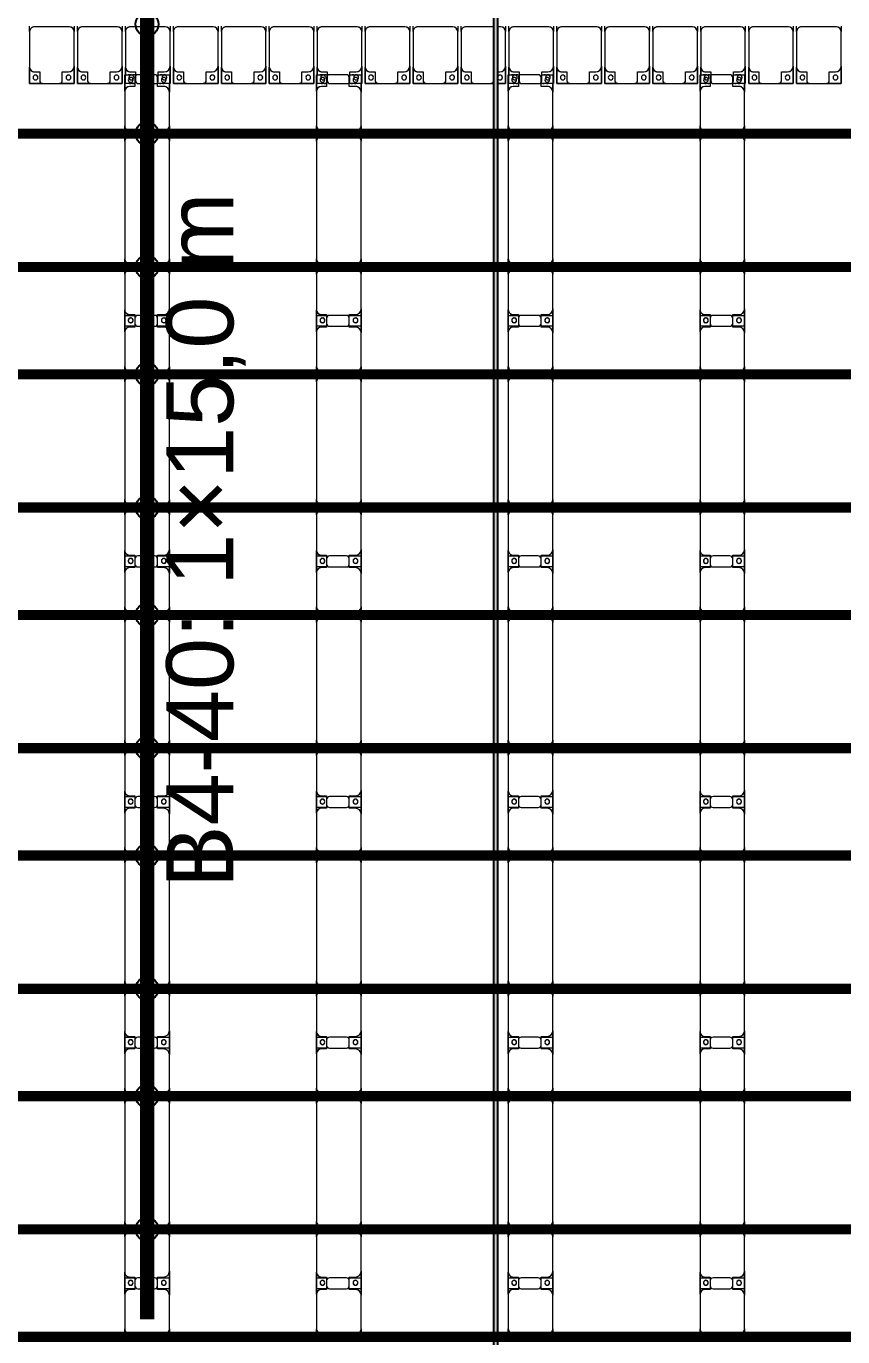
# Model space of a CAD drawing. Header units: millimetres. Extents: x -291190 to 146725, y 19759 to 185158.
# Drawn here: x -72440 to -63923, y 143520 to 157191 of the extents above; entities that cross this region are included whole.
import ezdxf

# ---------------------------------------------------------------- set-up
doc = ezdxf.new("R2010")
doc.units = ezdxf.units.MM
doc.layers.add('A-GENM', color=13, linetype='Continuous', lineweight=9)
doc.layers.add('S-BEAM', color=12, linetype='Continuous', lineweight=9)
doc.layers.add('GC-GHI CHU', color=2, linetype='Continuous')
doc.layers.add('GC-HOP 40x60 GIA CUONG', color=1, linetype='Continuous')
doc.styles.add('GC_VN', font='arial.ttf')

# ---------------------------------------------------------------- blocks, each defined once
blk = doc.blocks.new('Dải phao đi lại kèm đỡ invester - DẢI PHAO ĐI LẠI-60252-KHUNG KẾT CẤU BÈ PIN 4')
at = {"layer": 'A-GENM', "color": 7}
for p, q in [((128758, 1312), (128912, 1312)), ((128758, 1130), (128758, 1312)), ((128758, 1312), (128758, 1130)), ((128912, 1312), (128758, 1312)), ((128882, 1282), (128882, 1190)), ((129088, 1312), (128912, 1312)), ((129088, 1312), (129223, 1312)), ((129223, 1312), (129088, 1312)), ((129118, 1190), (129118, 1282)), ((129223, 1312), (129223, 1140)), ((129223, 1140), (129223, 1312)), ((129258, 1312), (129412, 1312)), ((129258, 1130), (129258, 1312)), ((129258, 1312), (129258, 1130)), ((129412, 1312), (129258, 1312)), ((129382, 1282), (129382, 1190)), ((129588, 1312), (129412, 1312)), ((129588, 1312), (129723, 1312)), ((129723, 1312), (129588, 1312)), ((129618, 1190), (129618, 1282)), ((129723, 1312), (129723, 1140)), ((129723, 1140), (129723, 1312)), ((129758, 1312), (129888, 1312)), ((129758, 1130), (129758, 1312)), ((129758, 1312), (129758, 1130)), ((129832, 1312), (129819, 1312)), ((129869, 1312), (129855, 1312)), ((129882, 1282), (129882, 1190)), ((130088, 1312), (129912, 1312)), ((130118, 1190), (130118, 1282)), ((130125, 1312), (130223, 1312)), ((130149, 1312), (130134, 1312)), ((130180, 1312), (130168, 1312)), ((130223, 1312), (130223, 1140)), ((130258, 1312), (130412, 1312)), ((130258, 1130), (130258, 1312)), ((130258, 1312), (130258, 1130)), ((130412, 1312), (130258, 1312)), ((130382, 1282), (130382, 1190)), ((130588, 1312), (130412, 1312)), ((130588, 1312), (130723, 1312)), ((130723, 1312), (130588, 1312)), ((130618, 1190), (130618, 1282)), ((130723, 1312), (130723, 1140)), ((130723, 1140), (130723, 1312)), ((130758, 1312), (130912, 1312)), ((130758, 1130), (130758, 1312)), ((130758, 1312), (130758, 1130)), ((130912, 1312), (130758, 1312)), ((130882, 1282), (130882, 1190)), ((131088, 1312), (130912, 1312)), ((131088, 1312), (131223, 1312)), ((131223, 1312), (131088, 1312)), ((131118, 1190), (131118, 1282)), ((131223, 1312), (131223, 1140)), ((131223, 1140), (131223, 1312)), ((131258, 1312), (131412, 1312)), ((131258, 1130), (131258, 1312)), ((131258, 1312), (131258, 1130)), ((131412, 1312), (131258, 1312)), ((131382, 1282), (131382, 1190)), ((131588, 1312), (131412, 1312)), ((131588, 1312), (131723, 1312)), ((131723, 1312), (131588, 1312)), ((131618, 1190), (131618, 1282)), ((131723, 1312), (131723, 1140)), ((131723, 1140), (131723, 1312)), ((131758, 1312), (131888, 1312)), ((131758, 1130), (131758, 1312)), ((131758, 1312), (131758, 1130)), ((131832, 1312), (131819, 1312)), ((131869, 1312), (131855, 1312)), ((131882, 1282), (131882, 1190)), ((132088, 1312), (131912, 1312)), ((132118, 1190), (132118, 1282)), ((132125, 1312), (132223, 1312)), ((132149, 1312), (132134, 1312)), ((132180, 1312), (132168, 1312)), ((132223, 1312), (132223, 1140)), ((132258, 1312), (132341, 1312)), ((132258, 1130), (132258, 1312)), ((132258, 1312), (132258, 1130)), ((132341, 1312), (132258, 1312)), ((132381, 1312), (132412, 1312)), ((132412, 1312), (132381, 1312)), ((132382, 1282), (132382, 1190)), ((132588, 1312), (132412, 1312)), ((132588, 1312), (132723, 1312)), ((132723, 1312), (132588, 1312)), ((132618, 1190), (132618, 1282)), ((132723, 1312), (132723, 1140)), ((132723, 1140), (132723, 1312)), ((132758, 1312), (132912, 1312)), ((132758, 1130), (132758, 1312)), ((132758, 1312), (132758, 1130)), ((132912, 1312), (132758, 1312)), ((132882, 1282), (132882, 1190)), ((133088, 1312), (132912, 1312)), ((133088, 1312), (133223, 1312)), ((133223, 1312), (133088, 1312)), ((133118, 1190), (133118, 1282)), ((133223, 1312), (133223, 1140)), ((133223, 1140), (133223, 1312)), ((133258, 1312), (133412, 1312)), ((133258, 1130), (133258, 1312)), ((133258, 1312), (133258, 1130)), ((133412, 1312), (133258, 1312)), ((133382, 1282), (133382, 1190)), ((133588, 1312), (133412, 1312)), ((133588, 1312), (133723, 1312)), ((133723, 1312), (133588, 1312)), ((133618, 1190), (133618, 1282)), ((133723, 1312), (133723, 1140)), ((133723, 1140), (133723, 1312)), ((133758, 1312), (133888, 1312)), ((133758, 1130), (133758, 1312)), ((133758, 1312), (133758, 1130)), ((133832, 1312), (133819, 1312)), ((133869, 1312), (133855, 1312)), ((133882, 1282), (133882, 1190)), ((134088, 1312), (133912, 1312)), ((134118, 1190), (134118, 1282)), ((134125, 1312), (134223, 1312)), ((134149, 1312), (134134, 1312)), ((134180, 1312), (134168, 1312)), ((134223, 1312), (134223, 1140)), ((134258, 1312), (134412, 1312)), ((134258, 1130), (134258, 1312)), ((134258, 1312), (134258, 1130)), ((134412, 1312), (134258, 1312)), ((134382, 1282), (134382, 1190)), ((134588, 1312), (134412, 1312)), ((134588, 1312), (134723, 1312)), ((134723, 1312), (134588, 1312)), ((134618, 1190), (134618, 1282)), ((134723, 1312), (134723, 1140)), ((134723, 1140), (134723, 1312)), ((134758, 1312), (134912, 1312)), ((134758, 1130), (134758, 1312)), ((134758, 1312), (134758, 1130)), ((134912, 1312), (134758, 1312)), ((134882, 1282), (134882, 1190)), ((135088, 1312), (134912, 1312)), ((135088, 1312), (135223, 1312)), ((135223, 1312), (135088, 1312)), ((135118, 1190), (135118, 1282)), ((135223, 1312), (135223, 1140)), ((135223, 1140), (135223, 1312)), ((135258, 1312), (135412, 1312)), ((135258, 1130), (135258, 1312)), ((135258, 1312), (135258, 1130)), ((135412, 1312), (135258, 1312)), ((135382, 1282), (135382, 1190)), ((135588, 1312), (135412, 1312)), ((135588, 1312), (135723, 1312)), ((135723, 1312), (135588, 1312)), ((135618, 1190), (135618, 1282)), ((135723, 1312), (135723, 1140)), ((135723, 1140), (135723, 1312)), ((135758, 1312), (135888, 1312)), ((135758, 1130), (135758, 1312)), ((135758, 1312), (135758, 1130)), ((135832, 1312), (135819, 1312)), ((135869, 1312), (135855, 1312)), ((135882, 1282), (135882, 1190)), ((136088, 1312), (135912, 1312)), ((136118, 1190), (136118, 1282)), ((136125, 1312), (136223, 1312)), ((136149, 1312), (136134, 1312)), ((136180, 1312), (136168, 1312)), ((136223, 1312), (136223, 1140)), ((136258, 1312), (136412, 1312)), ((136258, 1130), (136258, 1312)), ((136258, 1312), (136258, 1130)), ((136412, 1312), (136258, 1312)), ((136382, 1282), (136382, 1190)), ((136588, 1312), (136412, 1312)), ((136588, 1312), (136723, 1312)), ((136723, 1312), (136588, 1312)), ((136618, 1190), (136618, 1282)), ((136723, 1312), (136723, 1140)), ((136723, 1140), (136723, 1312)), ((136758, 1312), (136912, 1312)), ((136758, 1130), (136758, 1312)), ((136758, 1312), (136758, 1130)), ((136912, 1312), (136758, 1312)), ((136882, 1282), (136882, 1190)), ((137088, 1312), (136912, 1312)), ((137088, 1312), (137223, 1312)), ((137223, 1312), (137088, 1312)), ((137118, 1190), (137118, 1282)), ((137223, 1312), (137223, 1140)), ((137223, 1140), (137223, 1312)), ((128758, 1130), (128758, 770)), ((128882, 1190), (128818, 1190)), ((129173, 1190), (129118, 1190)), ((129223, 770), (129223, 1140)), ((129258, 1130), (129258, 770)), ((129382, 1190), (129318, 1190)), ((129673, 1190), (129618, 1190)), ((129723, 770), (129723, 1140)), ((129758, 1130), (129758, 770)), ((129882, 1190), (129818, 1190)), ((130173, 1190), (130118, 1190)), ((130223, 1140), (130223, 1220)), ((130223, 770), (130223, 1140)), ((130258, 1130), (130258, 770)), ((130382, 1190), (130318, 1190)), ((130673, 1190), (130618, 1190)), ((130723, 770), (130723, 1140)), ((130758, 1130), (130758, 770)), ((130882, 1190), (130818, 1190)), ((131173, 1190), (131118, 1190)), ((131223, 770), (131223, 1140)), ((131258, 1130), (131258, 770)), ((131382, 1190), (131318, 1190)), ((131673, 1190), (131618, 1190)), ((131723, 770), (131723, 1140)), ((131758, 1130), (131758, 770)), ((131882, 1190), (131818, 1190)), ((132173, 1190), (132118, 1190)), ((132223, 1140), (132223, 1220)), ((132223, 770), (132223, 1140)), ((132258, 1130), (132258, 770)), ((132341, 1190), (132318, 1190)), ((132673, 1190), (132618, 1190)), ((132723, 770), (132723, 1140)), ((132758, 1130), (132758, 770)), ((132882, 1190), (132818, 1190)), ((133173, 1190), (133118, 1190)), ((133223, 770), (133223, 1140)), ((133258, 1130), (133258, 770)), ((133382, 1190), (133318, 1190)), ((133673, 1190), (133618, 1190)), ((133723, 770), (133723, 1140)), ((133758, 1130), (133758, 770)), ((133882, 1190), (133818, 1190)), ((134173, 1190), (134118, 1190)), ((134223, 1140), (134223, 1220)), ((134223, 770), (134223, 1140)), ((134258, 1130), (134258, 770)), ((134382, 1190), (134318, 1190)), ((134673, 1190), (134618, 1190)), ((134723, 770), (134723, 1140)), ((134758, 1130), (134758, 770)), ((134882, 1190), (134818, 1190)), ((135173, 1190), (135118, 1190)), ((135223, 770), (135223, 1140)), ((135258, 1130), (135258, 770)), ((135382, 1190), (135318, 1190)), ((135673, 1190), (135618, 1190)), ((135723, 770), (135723, 1140)), ((135758, 1130), (135758, 770)), ((135882, 1190), (135818, 1190)), ((136173, 1190), (136118, 1190)), ((136223, 1140), (136223, 1220)), ((136223, 770), (136223, 1140)), ((136258, 1130), (136258, 770)), ((136382, 1190), (136318, 1190)), ((136673, 1190), (136618, 1190)), ((136723, 770), (136723, 1140)), ((136758, 1130), (136758, 770)), ((136882, 1190), (136818, 1190)), ((137173, 1190), (137118, 1190)), ((137223, 770), (137223, 1140)), ((128758, 713), (128758, 770)), ((128758, 713), (128758, 770)), ((128808, 720), (129173, 720)), ((129223, 770), (129223, 713)), ((129223, 770), (129223, 713)), ((129258, 713), (129258, 770)), ((129258, 713), (129258, 770)), ((129308, 720), (129673, 720)), ((129723, 770), (129723, 713)), ((129723, 770), (129723, 713)), ((129758, 713), (129758, 770)), ((129758, 713), (129758, 770)), ((129808, 720), (130173, 720)), ((130223, 770), (130223, 713)), ((130223, 770), (130223, 713)), ((130258, 713), (130258, 770)), ((130258, 713), (130258, 770)), ((130308, 720), (130673, 720)), ((130723, 770), (130723, 713)), ((130723, 770), (130723, 713)), ((130758, 713), (130758, 770)), ((130758, 713), (130758, 770)), ((130808, 720), (131173, 720)), ((131223, 770), (131223, 713)), ((131223, 770), (131223, 713)), ((131258, 713), (131258, 770)), ((131258, 713), (131258, 770)), ((131308, 720), (131673, 720)), ((131723, 770), (131723, 713)), ((131723, 770), (131723, 713)), ((131758, 713), (131758, 770)), ((131758, 713), (131758, 770)), ((131808, 720), (132173, 720)), ((132223, 770), (132223, 713)), ((132223, 770), (132223, 713)), ((132258, 713), (132258, 770)), ((132258, 713), (132258, 770)), ((132308, 720), (132341, 720)), ((132381, 720), (132673, 720)), ((132723, 770), (132723, 713)), ((132723, 770), (132723, 713)), ((132758, 713), (132758, 770)), ((132758, 713), (132758, 770)), ((132808, 720), (133173, 720)), ((133223, 770), (133223, 713)), ((133223, 770), (133223, 713)), ((133258, 713), (133258, 770)), ((133258, 713), (133258, 770)), ((133308, 720), (133673, 720)), ((133723, 770), (133723, 713)), ((133723, 770), (133723, 713)), ((133758, 713), (133758, 770)), ((133758, 713), (133758, 770)), ((133808, 720), (134173, 720)), ((134223, 770), (134223, 713)), ((134223, 770), (134223, 713)), ((134258, 713), (134258, 770)), ((134258, 713), (134258, 770)), ((134308, 720), (134673, 720)), ((134723, 770), (134723, 713)), ((134723, 770), (134723, 713)), ((134758, 713), (134758, 770)), ((134758, 713), (134758, 770)), ((134808, 720), (135173, 720)), ((135223, 770), (135223, 713)), ((135223, 770), (135223, 713)), ((135258, 713), (135258, 770)), ((135258, 713), (135258, 770)), ((135308, 720), (135673, 720)), ((135723, 770), (135723, 713)), ((135723, 770), (135723, 713)), ((135758, 713), (135758, 770)), ((135758, 713), (135758, 770)), ((135808, 720), (136173, 720)), ((136223, 770), (136223, 713)), ((136223, 770), (136223, 713)), ((136258, 713), (136258, 770)), ((136258, 713), (136258, 770)), ((136308, 720), (136673, 720)), ((136723, 770), (136723, 713)), ((136723, 770), (136723, 713)), ((136758, 713), (136758, 770)), ((136758, 713), (136758, 770)), ((136808, 720), (137173, 720)), ((137223, 770), (137223, 713)), ((137223, 770), (137223, 713))]:
    blk.add_line(p, q, dxfattribs=at)
for centre, radius, start, end in [((128817, 1249), 25, 90, 270), ((128817, 1249), 25, 90, 255), ((128817, 1249), 25, 270, 90), ((128817, 1249), 25, 0, 90), ((128817, 1249), 25, 300, 345), ((128912, 1282), 30, 90, 180), ((128912, 1282), 30, 105, 165), ((128912, 1282), 30, 135, 165), ((128912, 1282), 30, 135, 165), ((128912, 1282), 30, 105, 120), ((128912, 1282), 30, 105, 120), ((129088, 1282), 30, 360, 90), ((129088, 1282), 30, 60, 75), ((129088, 1282), 30, 15, 75), ((129088, 1282), 30, 60, 75), ((129088, 1282), 30, 15, 30), ((129088, 1282), 30, 15, 30), ((129162, 1249), 25, 90, 270), ((129162, 1249), 25, 90, 180), ((129162, 1249), 25, 195, 255), ((129162, 1249), 25, 270, 90), ((129162, 1249), 25, 270, 90), ((129317, 1249), 25, 90, 270), ((129317, 1249), 25, 90, 255), ((129317, 1249), 25, 270, 90), ((129317, 1249), 25, 0, 90), ((129317, 1249), 25, 300, 345), ((129412, 1282), 30, 90, 180), ((129412, 1282), 30, 105, 165), ((129412, 1282), 30, 135, 165), ((129412, 1282), 30, 135, 165), ((129412, 1282), 30, 105, 120), ((129412, 1282), 30, 105, 120), ((129588, 1282), 30, 360, 90), ((129588, 1282), 30, 60, 75), ((129588, 1282), 30, 15, 75), ((129588, 1282), 30, 60, 75), ((129588, 1282), 30, 15, 30), ((129588, 1282), 30, 15, 30), ((129662, 1249), 25, 90, 270), ((129662, 1249), 25, 90, 180), ((129662, 1249), 25, 195, 255), ((129662, 1249), 25, 270, 90), ((129662, 1249), 25, 270, 90), ((129817, 1249), 25, 90, 270), ((129817, 1249), 25, 90, 210), ((129817, 1249), 25, 270, 90), ((129817, 1249), 25, 0, 90), ((129912, 1282), 30, 90, 180), ((129912, 1282), 30, 150, 165), ((130088, 1282), 30, 360, 90), ((130162, 1249), 25, 90, 270), ((130162, 1249), 25, 90, 180), ((130162, 1249), 25, 270, 90), ((130162, 1249), 25, 345, 90), ((130317, 1249), 25, 90, 270), ((130317, 1249), 25, 90, 255), ((130317, 1249), 25, 270, 90), ((130317, 1249), 25, 0, 90), ((130317, 1249), 25, 300, 345), ((130412, 1282), 30, 90, 180), ((130412, 1282), 30, 105, 165), ((130412, 1282), 30, 135, 165), ((130412, 1282), 30, 135, 165), ((130412, 1282), 30, 105, 120), ((130412, 1282), 30, 105, 120), ((130588, 1282), 30, 360, 90), ((130588, 1282), 30, 60, 75), ((130588, 1282), 30, 15, 75), ((130588, 1282), 30, 60, 75), ((130588, 1282), 30, 15, 30), ((130588, 1282), 30, 15, 30), ((130662, 1249), 25, 90, 270), ((130662, 1249), 25, 90, 180), ((130662, 1249), 25, 195, 255), ((130662, 1249), 25, 270, 90), ((130662, 1249), 25, 270, 90), ((130817, 1249), 25, 90, 270), ((130817, 1249), 25, 90, 255), ((130817, 1249), 25, 270, 90), ((130817, 1249), 25, 0, 90), ((130817, 1249), 25, 300, 345), ((130912, 1282), 30, 90, 180), ((130912, 1282), 30, 105, 165), ((130912, 1282), 30, 135, 165), ((130912, 1282), 30, 135, 165), ((130912, 1282), 30, 105, 120), ((130912, 1282), 30, 105, 120), ((131088, 1282), 30, 360, 90), ((131088, 1282), 30, 60, 75), ((131088, 1282), 30, 15, 75), ((131088, 1282), 30, 60, 75), ((131088, 1282), 30, 15, 30), ((131088, 1282), 30, 15, 30), ((131162, 1249), 25, 90, 270), ((131162, 1249), 25, 90, 180), ((131162, 1249), 25, 195, 255), ((131162, 1249), 25, 270, 90), ((131162, 1249), 25, 270, 90), ((131317, 1249), 25, 90, 270), ((131317, 1249), 25, 90, 255), ((131317, 1249), 25, 270, 90), ((131317, 1249), 25, 0, 90), ((131317, 1249), 25, 300, 345), ((131412, 1282), 30, 90, 180), ((131412, 1282), 30, 105, 165), ((131412, 1282), 30, 135, 165), ((131412, 1282), 30, 135, 165), ((131412, 1282), 30, 105, 120), ((131412, 1282), 30, 105, 120), ((131588, 1282), 30, 360, 90), ((131588, 1282), 30, 60, 75), ((131588, 1282), 30, 15, 75), ((131588, 1282), 30, 60, 75), ((131588, 1282), 30, 15, 30), ((131588, 1282), 30, 15, 30), ((131662, 1249), 25, 90, 270), ((131662, 1249), 25, 90, 180), ((131662, 1249), 25, 195, 255), ((131662, 1249), 25, 270, 90), ((131662, 1249), 25, 270, 90), ((131817, 1249), 25, 90, 270), ((131817, 1249), 25, 90, 210), ((131817, 1249), 25, 270, 90), ((131817, 1249), 25, 0, 90), ((131912, 1282), 30, 90, 180), ((131912, 1282), 30, 150, 165), ((132088, 1282), 30, 360, 90), ((132162, 1249), 25, 90, 270), ((132162, 1249), 25, 90, 180), ((132162, 1249), 25, 270, 90), ((132162, 1249), 25, 345, 90), ((132317, 1249), 25, 90, 270), ((132317, 1249), 25, 90, 255), ((132317, 1249), 25, 15, 90), ((132317, 1249), 25, 15, 90), ((132317, 1249), 25, 270, 345), ((132317, 1249), 25, 300, 345), ((132412, 1282), 30, 90, 180), ((132412, 1282), 30, 105, 165), ((132412, 1282), 30, 135, 165), ((132412, 1282), 30, 135, 165), ((132412, 1282), 30, 105, 120), ((132412, 1282), 30, 105, 120), ((132588, 1282), 30, 360, 90), ((132588, 1282), 30, 60, 75), ((132588, 1282), 30, 15, 75), ((132588, 1282), 30, 60, 75), ((132588, 1282), 30, 15, 30), ((132588, 1282), 30, 15, 30), ((132662, 1249), 25, 90, 270), ((132662, 1249), 25, 90, 180), ((132662, 1249), 25, 195, 255), ((132662, 1249), 25, 270, 90), ((132662, 1249), 25, 270, 90), ((132817, 1249), 25, 90, 270), ((132817, 1249), 25, 90, 255), ((132817, 1249), 25, 270, 90), ((132817, 1249), 25, 0, 90), ((132817, 1249), 25, 300, 345), ((132912, 1282), 30, 90, 180), ((132912, 1282), 30, 105, 165), ((132912, 1282), 30, 135, 165), ((132912, 1282), 30, 135, 165), ((132912, 1282), 30, 105, 120), ((132912, 1282), 30, 105, 120), ((133088, 1282), 30, 360, 90), ((133088, 1282), 30, 60, 75), ((133088, 1282), 30, 15, 75), ((133088, 1282), 30, 60, 75), ((133088, 1282), 30, 15, 30), ((133088, 1282), 30, 15, 30), ((133162, 1249), 25, 90, 270), ((133162, 1249), 25, 90, 180), ((133162, 1249), 25, 195, 255), ((133162, 1249), 25, 270, 90), ((133162, 1249), 25, 270, 90), ((133317, 1249), 25, 90, 270), ((133317, 1249), 25, 90, 255), ((133317, 1249), 25, 270, 90), ((133317, 1249), 25, 0, 90), ((133317, 1249), 25, 300, 345), ((133412, 1282), 30, 90, 180), ((133412, 1282), 30, 105, 165), ((133412, 1282), 30, 135, 165), ((133412, 1282), 30, 135, 165), ((133412, 1282), 30, 105, 120), ((133412, 1282), 30, 105, 120), ((133588, 1282), 30, 360, 90), ((133588, 1282), 30, 60, 75), ((133588, 1282), 30, 15, 75), ((133588, 1282), 30, 60, 75), ((133588, 1282), 30, 15, 30), ((133588, 1282), 30, 15, 30), ((133662, 1249), 25, 90, 270), ((133662, 1249), 25, 90, 180), ((133662, 1249), 25, 195, 255), ((133662, 1249), 25, 270, 90), ((133662, 1249), 25, 270, 90), ((133817, 1249), 25, 90, 270), ((133817, 1249), 25, 90, 210), ((133817, 1249), 25, 270, 90), ((133817, 1249), 25, 0, 90), ((133912, 1282), 30, 90, 180), ((133912, 1282), 30, 150, 165), ((134088, 1282), 30, 360, 90), ((134162, 1249), 25, 90, 270), ((134162, 1249), 25, 90, 180), ((134162, 1249), 25, 270, 90), ((134162, 1249), 25, 345, 90), ((134317, 1249), 25, 90, 270), ((134317, 1249), 25, 90, 255), ((134317, 1249), 25, 270, 90), ((134317, 1249), 25, 0, 90), ((134317, 1249), 25, 300, 345), ((134412, 1282), 30, 90, 180), ((134412, 1282), 30, 105, 165), ((134412, 1282), 30, 135, 165), ((134412, 1282), 30, 135, 165), ((134412, 1282), 30, 105, 120), ((134412, 1282), 30, 105, 120), ((134588, 1282), 30, 360, 90), ((134588, 1282), 30, 60, 75), ((134588, 1282), 30, 15, 75), ((134588, 1282), 30, 60, 75), ((134588, 1282), 30, 15, 30), ((134588, 1282), 30, 15, 30), ((134662, 1249), 25, 90, 270), ((134662, 1249), 25, 90, 180), ((134662, 1249), 25, 195, 255), ((134662, 1249), 25, 270, 90), ((134662, 1249), 25, 270, 90), ((134817, 1249), 25, 90, 270), ((134817, 1249), 25, 90, 255), ((134817, 1249), 25, 270, 90), ((134817, 1249), 25, 0, 90), ((134817, 1249), 25, 300, 345), ((134912, 1282), 30, 90, 180), ((134912, 1282), 30, 105, 165), ((134912, 1282), 30, 135, 165), ((134912, 1282), 30, 135, 165), ((134912, 1282), 30, 105, 120), ((134912, 1282), 30, 105, 120), ((135088, 1282), 30, 360, 90), ((135088, 1282), 30, 60, 75), ((135088, 1282), 30, 15, 75), ((135088, 1282), 30, 60, 75), ((135088, 1282), 30, 15, 30), ((135088, 1282), 30, 15, 30), ((135162, 1249), 25, 90, 270), ((135162, 1249), 25, 90, 180), ((135162, 1249), 25, 195, 255), ((135162, 1249), 25, 270, 90), ((135162, 1249), 25, 270, 90), ((135317, 1249), 25, 90, 270), ((135317, 1249), 25, 90, 255), ((135317, 1249), 25, 270, 90), ((135317, 1249), 25, 0, 90), ((135317, 1249), 25, 300, 345), ((135412, 1282), 30, 90, 180), ((135412, 1282), 30, 105, 165), ((135412, 1282), 30, 135, 165), ((135412, 1282), 30, 135, 165), ((135412, 1282), 30, 105, 120), ((135412, 1282), 30, 105, 120), ((135588, 1282), 30, 360, 90), ((135588, 1282), 30, 60, 75), ((135588, 1282), 30, 15, 75), ((135588, 1282), 30, 60, 75), ((135588, 1282), 30, 15, 30), ((135588, 1282), 30, 15, 30), ((135662, 1249), 25, 90, 270), ((135662, 1249), 25, 90, 180), ((135662, 1249), 25, 195, 255), ((135662, 1249), 25, 270, 90), ((135662, 1249), 25, 270, 90), ((135817, 1249), 25, 90, 270), ((135817, 1249), 25, 90, 210), ((135817, 1249), 25, 270, 90), ((135817, 1249), 25, 0, 90), ((135912, 1282), 30, 90, 180), ((135912, 1282), 30, 150, 165), ((136088, 1282), 30, 360, 90), ((136162, 1249), 25, 90, 270), ((136162, 1249), 25, 90, 180), ((136162, 1249), 25, 270, 90), ((136162, 1249), 25, 345, 90), ((136317, 1249), 25, 90, 270), ((136317, 1249), 25, 90, 255), ((136317, 1249), 25, 270, 90), ((136317, 1249), 25, 0, 90), ((136317, 1249), 25, 300, 345), ((136412, 1282), 30, 90, 180), ((136412, 1282), 30, 105, 165), ((136412, 1282), 30, 135, 165), ((136412, 1282), 30, 135, 165), ((136412, 1282), 30, 105, 120), ((136412, 1282), 30, 105, 120), ((136588, 1282), 30, 360, 90), ((136588, 1282), 30, 60, 75), ((136588, 1282), 30, 15, 75), ((136588, 1282), 30, 60, 75), ((136588, 1282), 30, 15, 30), ((136588, 1282), 30, 15, 30), ((136662, 1249), 25, 90, 270), ((136662, 1249), 25, 90, 180), ((136662, 1249), 25, 195, 255), ((136662, 1249), 25, 270, 90), ((136662, 1249), 25, 270, 90), ((136817, 1249), 25, 90, 270), ((136817, 1249), 25, 90, 255), ((136817, 1249), 25, 270, 90), ((136817, 1249), 25, 0, 90), ((136817, 1249), 25, 300, 345), ((136912, 1282), 30, 90, 180), ((136912, 1282), 30, 105, 165), ((136912, 1282), 30, 135, 165), ((136912, 1282), 30, 135, 165), ((136912, 1282), 30, 105, 120), ((136912, 1282), 30, 105, 120), ((137088, 1282), 30, 360, 90), ((137088, 1282), 30, 60, 75), ((137088, 1282), 30, 15, 75), ((137088, 1282), 30, 60, 75), ((137088, 1282), 30, 15, 30), ((137088, 1282), 30, 15, 30), ((137162, 1249), 25, 90, 270), ((137162, 1249), 25, 90, 180), ((137162, 1249), 25, 195, 255), ((137162, 1249), 25, 270, 90), ((137162, 1249), 25, 270, 90), ((128818, 1130), 60, 90, 180), ((128818, 1130), 60, 90, 150), ((128818, 1130), 60, 135, 150), ((128818, 1130), 60, 135, 150), ((128817, 1249), 25, 270, 285), ((129173, 1140), 50, 0, 90), ((129173, 1140), 50, 45, 90), ((129173, 1140), 50, 15, 90), ((129173, 1140), 50, 45, 90), ((129318, 1130), 60, 90, 180), ((129318, 1130), 60, 90, 150), ((129318, 1130), 60, 135, 150), ((129318, 1130), 60, 135, 150), ((129317, 1249), 25, 270, 285), ((129673, 1140), 50, 0, 90), ((129673, 1140), 50, 45, 90), ((129673, 1140), 50, 15, 90), ((129673, 1140), 50, 45, 90), ((129818, 1130), 60, 90, 180), ((129818, 1130), 60, 90, 150), ((129818, 1130), 60, 135, 150), ((129818, 1130), 60, 135, 150), ((130173, 1140), 50, 0, 90), ((130173, 1140), 50, 45, 90), ((130173, 1140), 50, 15, 90), ((130173, 1140), 50, 45, 90), ((130318, 1130), 60, 90, 180), ((130318, 1130), 60, 90, 150), ((130318, 1130), 60, 135, 150), ((130318, 1130), 60, 135, 150), ((130317, 1249), 25, 270, 285), ((130673, 1140), 50, 0, 90), ((130673, 1140), 50, 45, 90), ((130673, 1140), 50, 15, 90), ((130673, 1140), 50, 45, 90), ((130818, 1130), 60, 90, 180), ((130818, 1130), 60, 90, 150), ((130818, 1130), 60, 135, 150), ((130818, 1130), 60, 135, 150), ((130817, 1249), 25, 270, 285), ((131173, 1140), 50, 0, 90), ((131173, 1140), 50, 45, 90), ((131173, 1140), 50, 15, 90), ((131173, 1140), 50, 45, 90), ((131318, 1130), 60, 90, 180), ((131318, 1130), 60, 90, 150), ((131318, 1130), 60, 135, 150), ((131318, 1130), 60, 135, 150), ((131317, 1249), 25, 270, 285), ((131673, 1140), 50, 0, 90), ((131673, 1140), 50, 45, 90), ((131673, 1140), 50, 15, 90), ((131673, 1140), 50, 45, 90), ((131818, 1130), 60, 90, 180), ((131818, 1130), 60, 90, 150), ((131818, 1130), 60, 135, 150), ((131818, 1130), 60, 135, 150), ((132173, 1140), 50, 0, 90), ((132173, 1140), 50, 45, 90), ((132173, 1140), 50, 15, 90), ((132173, 1140), 50, 45, 90), ((132318, 1130), 60, 90, 180), ((132318, 1130), 60, 90, 150), ((132318, 1130), 60, 135, 150), ((132318, 1130), 60, 135, 150), ((132317, 1249), 25, 270, 285), ((132673, 1140), 50, 0, 90), ((132673, 1140), 50, 45, 90), ((132673, 1140), 50, 15, 90), ((132673, 1140), 50, 45, 90), ((132818, 1130), 60, 90, 180), ((132818, 1130), 60, 90, 150), ((132818, 1130), 60, 135, 150), ((132818, 1130), 60, 135, 150), ((132817, 1249), 25, 270, 285), ((133173, 1140), 50, 0, 90), ((133173, 1140), 50, 45, 90), ((133173, 1140), 50, 15, 90), ((133173, 1140), 50, 45, 90), ((133318, 1130), 60, 90, 180), ((133318, 1130), 60, 90, 150), ((133318, 1130), 60, 135, 150), ((133318, 1130), 60, 135, 150), ((133317, 1249), 25, 270, 285), ((133673, 1140), 50, 0, 90), ((133673, 1140), 50, 45, 90), ((133673, 1140), 50, 15, 90), ((133673, 1140), 50, 45, 90), ((133818, 1130), 60, 90, 180), ((133818, 1130), 60, 90, 150), ((133818, 1130), 60, 135, 150), ((133818, 1130), 60, 135, 150), ((134173, 1140), 50, 0, 90), ((134173, 1140), 50, 45, 90), ((134173, 1140), 50, 15, 90), ((134173, 1140), 50, 45, 90), ((134318, 1130), 60, 90, 180), ((134318, 1130), 60, 90, 150), ((134318, 1130), 60, 135, 150), ((134318, 1130), 60, 135, 150), ((134317, 1249), 25, 270, 285), ((134673, 1140), 50, 0, 90), ((134673, 1140), 50, 45, 90), ((134673, 1140), 50, 15, 90), ((134673, 1140), 50, 45, 90), ((134818, 1130), 60, 90, 180), ((134818, 1130), 60, 90, 150), ((134818, 1130), 60, 135, 150), ((134818, 1130), 60, 135, 150), ((134817, 1249), 25, 270, 285), ((135173, 1140), 50, 0, 90), ((135173, 1140), 50, 45, 90), ((135173, 1140), 50, 15, 90), ((135173, 1140), 50, 45, 90), ((135318, 1130), 60, 90, 180), ((135318, 1130), 60, 90, 150), ((135318, 1130), 60, 135, 150), ((135318, 1130), 60, 135, 150), ((135317, 1249), 25, 270, 285), ((135673, 1140), 50, 0, 90), ((135673, 1140), 50, 45, 90), ((135673, 1140), 50, 15, 90), ((135673, 1140), 50, 45, 90), ((135818, 1130), 60, 90, 180), ((135818, 1130), 60, 90, 150), ((135818, 1130), 60, 135, 150), ((135818, 1130), 60, 135, 150), ((136173, 1140), 50, 0, 90), ((136173, 1140), 50, 45, 90), ((136173, 1140), 50, 15, 90), ((136173, 1140), 50, 45, 90), ((136318, 1130), 60, 90, 180), ((136318, 1130), 60, 90, 150), ((136318, 1130), 60, 135, 150), ((136318, 1130), 60, 135, 150), ((136317, 1249), 25, 270, 285), ((136673, 1140), 50, 0, 90), ((136673, 1140), 50, 45, 90), ((136673, 1140), 50, 15, 90), ((136673, 1140), 50, 45, 90), ((136818, 1130), 60, 90, 180), ((136818, 1130), 60, 90, 150), ((136818, 1130), 60, 135, 150), ((136818, 1130), 60, 135, 150), ((136817, 1249), 25, 270, 285), ((137173, 1140), 50, 0, 90), ((137173, 1140), 50, 45, 90), ((137173, 1140), 50, 15, 90), ((137173, 1140), 50, 45, 90), ((128808, 770), 50, 180, 270), ((128808, 770), 50, 195, 270), ((129173, 770), 50, 270, 0), ((129173, 770), 50, 270, 345), ((129308, 770), 50, 180, 270), ((129308, 770), 50, 195, 270), ((129673, 770), 50, 270, 0), ((129673, 770), 50, 270, 345), ((129808, 770), 50, 180, 270), ((129808, 770), 50, 195, 270), ((130173, 770), 50, 270, 0), ((130173, 770), 50, 270, 345), ((130308, 770), 50, 180, 270), ((130308, 770), 50, 195, 270), ((130673, 770), 50, 270, 0), ((130673, 770), 50, 270, 345), ((130808, 770), 50, 180, 270), ((130808, 770), 50, 195, 270), ((131173, 770), 50, 270, 0), ((131173, 770), 50, 270, 345), ((131308, 770), 50, 180, 270), ((131308, 770), 50, 195, 270), ((131673, 770), 50, 270, 0), ((131673, 770), 50, 270, 345), ((131808, 770), 50, 180, 270), ((131808, 770), 50, 195, 270), ((132173, 770), 50, 270, 0), ((132173, 770), 50, 270, 345), ((132308, 770), 50, 180, 270), ((132308, 770), 50, 195, 270), ((132673, 770), 50, 270, 0), ((132673, 770), 50, 270, 345), ((132808, 770), 50, 180, 270), ((132808, 770), 50, 195, 270), ((133173, 770), 50, 270, 0), ((133173, 770), 50, 270, 345), ((133308, 770), 50, 180, 270), ((133308, 770), 50, 195, 270), ((133673, 770), 50, 270, 0), ((133673, 770), 50, 270, 345), ((133808, 770), 50, 180, 270), ((133808, 770), 50, 195, 270), ((134173, 770), 50, 270, 0), ((134173, 770), 50, 270, 345), ((134308, 770), 50, 180, 270), ((134308, 770), 50, 195, 270), ((134673, 770), 50, 270, 0), ((134673, 770), 50, 270, 345), ((134808, 770), 50, 180, 270), ((134808, 770), 50, 195, 270), ((135173, 770), 50, 270, 0), ((135173, 770), 50, 270, 345), ((135308, 770), 50, 180, 270), ((135308, 770), 50, 195, 270), ((135673, 770), 50, 270, 0), ((135673, 770), 50, 270, 345), ((135808, 770), 50, 180, 270), ((135808, 770), 50, 195, 270), ((136173, 770), 50, 270, 0), ((136173, 770), 50, 270, 345), ((136308, 770), 50, 180, 270), ((136308, 770), 50, 195, 270), ((136673, 770), 50, 270, 0), ((136673, 770), 50, 270, 345), ((136808, 770), 50, 180, 270), ((136808, 770), 50, 195, 270), ((137173, 770), 50, 270, 0), ((137173, 770), 50, 270, 345)]:
    blk.add_arc(centre, radius, start, end, dxfattribs=at)
blk = doc.blocks.new('Dai phao do pin - DẢI PHAO ĐỠ PIN-51784-KHUNG KẾT CẤU BÈ PIN 4')
at = {"layer": 'A-GENM', "color": 7}
for p, q in [((-1312, 242), (-1130, 242)), ((-1312, 125), (-1312, 242)), ((-1312, 202), (-1312, 179)), ((-1312, 166), (-1312, 148)), ((-1130, 242), (-1220, 242)), ((-1190, 182), (-1190, 118)), ((-780, 242), (-1130, 242)), ((-780, 242), (-717, 242)), ((-780, 242), (-717, 242)), ((-730, -173), (-730, 192)), ((-677, 242), (-620, 242)), ((-677, 242), (-620, 242)), ((-670, 192), (-670, -173)), ((610, 242), (-620, 242)), ((610, 242), (673, 242)), ((610, 242), (673, 242)), ((660, -173), (660, 192)), ((713, 242), (770, 242)), ((713, 242), (770, 242)), ((720, 192), (720, -173)), ((1130, 242), (770, 242)), ((1130, 242), (1312, 242)), ((1312, 242), (1130, 242)), ((1190, 118), (1190, 182)), ((1198, 242), (1380, 242)), ((1198, 116), (1198, 242)), ((1380, 242), (1198, 242)), ((1312, 242), (1312, 116)), ((1320, 182), (1320, 118)), ((1730, 242), (1380, 242)), ((1730, 242), (1793, 242)), ((1730, 242), (1793, 242)), ((1780, -173), (1780, 192)), ((1833, 242), (1890, 242)), ((1833, 242), (1890, 242)), ((1840, 192), (1840, -173)), ((3120, 242), (1890, 242)), ((3120, 242), (3183, 242)), ((3120, 242), (3183, 242)), ((3170, -173), (3170, 192)), ((3223, 242), (3280, 242)), ((3223, 242), (3280, 242)), ((3230, 192), (3230, -173)), ((3640, 242), (3280, 242)), ((3640, 242), (3822, 242)), ((3822, 242), (3640, 242)), ((3700, 118), (3700, 182)), ((3708, 242), (3890, 242)), ((3708, 116), (3708, 242)), ((3890, 242), (3708, 242)), ((3822, 242), (3822, 116)), ((3830, 182), (3830, 118)), ((4240, 242), (3890, 242)), ((4240, 242), (4303, 242)), ((4240, 242), (4303, 242)), ((4290, -173), (4290, 192)), ((4343, 242), (4400, 242)), ((4343, 242), (4400, 242)), ((4350, 192), (4350, -173)), ((5630, 242), (4400, 242)), ((5630, 242), (5693, 242)), ((5630, 242), (5693, 242)), ((5680, -173), (5680, 192)), ((5733, 242), (5790, 242)), ((5733, 242), (5790, 242)), ((5740, 192), (5740, -173)), ((6150, 242), (5790, 242)), ((6150, 242), (6332, 242)), ((6332, 242), (6150, 242)), ((6210, 118), (6210, 182)), ((6218, 242), (6400, 242)), ((6218, 116), (6218, 242)), ((6400, 242), (6218, 242)), ((6332, 242), (6332, 116)), ((6340, 182), (6340, 118)), ((6750, 242), (6400, 242)), ((6750, 242), (6813, 242)), ((6750, 242), (6813, 242)), ((6800, -173), (6800, 192)), ((6853, 242), (6910, 242)), ((6853, 242), (6910, 242)), ((6860, 192), (6860, -173)), ((8140, 242), (6910, 242)), ((8140, 242), (8203, 242)), ((8140, 242), (8203, 242)), ((8190, -173), (8190, 192)), ((8243, 242), (8300, 242)), ((8243, 242), (8300, 242)), ((8250, 192), (8250, -173)), ((8660, 242), (8300, 242)), ((8660, 242), (8842, 242)), ((8842, 242), (8660, 242)), ((8720, 118), (8720, 182)), ((8728, 242), (8910, 242)), ((8728, 116), (8728, 242)), ((8910, 242), (8728, 242)), ((8842, 242), (8842, 116)), ((8850, 182), (8850, 118)), ((9260, 242), (8910, 242)), ((9260, 242), (9323, 242)), ((9260, 242), (9323, 242)), ((9310, -173), (9310, 192)), ((9363, 242), (9420, 242)), ((9363, 242), (9420, 242)), ((9370, 192), (9370, -173)), ((10650, 242), (9420, 242)), ((10650, 242), (10713, 242)), ((10650, 242), (10713, 242)), ((10700, -173), (10700, 192)), ((10753, 242), (10810, 242)), ((10753, 242), (10810, 242)), ((10760, 192), (10760, -173)), ((11170, 242), (10810, 242)), ((11170, 242), (11352, 242)), ((11352, 242), (11170, 242)), ((11230, 118), (11230, 182)), ((11238, 242), (11420, 242)), ((11238, 116), (11238, 242)), ((11420, 242), (11238, 242)), ((11352, 242), (11352, 116)), ((11360, 182), (11360, 118)), ((11770, 242), (11420, 242)), ((11770, 242), (11833, 242)), ((11770, 242), (11833, 242)), ((11820, -173), (11820, 192)), ((-1312, 88), (-1312, -88)), ((-1190, 118), (-1282, 118)), ((1282, 118), (1190, 118)), ((1198, 88), (1198, -88)), ((1320, 118), (1228, 118)), ((1312, -88), (1312, 88)), ((3792, 118), (3700, 118)), ((3708, 88), (3708, -88)), ((3830, 118), (3738, 118)), ((3822, -88), (3822, 88)), ((6302, 118), (6210, 118)), ((6218, 88), (6218, -88)), ((6340, 118), (6248, 118)), ((6332, -88), (6332, 88)), ((8812, 118), (8720, 118)), ((8728, 88), (8728, -88)), ((8850, 118), (8758, 118)), ((8842, -88), (8842, 88)), ((11322, 118), (11230, 118)), ((11238, 88), (11238, -88)), ((11360, 118), (11268, 118)), ((11352, -88), (11352, 88)), ((-1312, -223), (-1312, -112)), ((-1312, -123), (-1312, -143)), ((-1282, -118), (-1190, -118)), ((-1190, -118), (-1190, -173)), ((1190, -173), (1190, -118)), ((1190, -118), (1282, -118)), ((1198, -223), (1198, -116)), ((1228, -118), (1320, -118)), ((1312, -116), (1312, -223)), ((1320, -118), (1320, -173)), ((3700, -173), (3700, -118)), ((3700, -118), (3792, -118)), ((3708, -223), (3708, -116)), ((3738, -118), (3830, -118)), ((3822, -116), (3822, -223)), ((3830, -118), (3830, -173)), ((6210, -173), (6210, -118)), ((6210, -118), (6302, -118)), ((6218, -223), (6218, -116)), ((6248, -118), (6340, -118)), ((6332, -116), (6332, -223)), ((6340, -118), (6340, -173)), ((8720, -173), (8720, -118)), ((8720, -118), (8812, -118)), ((8728, -223), (8728, -116)), ((8758, -118), (8850, -118)), ((8842, -116), (8842, -223)), ((8850, -118), (8850, -173)), ((11230, -173), (11230, -118)), ((11230, -118), (11322, -118)), ((11238, -223), (11238, -116)), ((11268, -118), (11360, -118)), ((11352, -116), (11352, -223)), ((11360, -118), (11360, -173)), ((-1312, -152), (-1312, -189)), ((-1140, -223), (-1312, -223)), ((-1312, -223), (-1140, -223)), ((-1140, -223), (-780, -223)), ((-717, -223), (-780, -223)), ((-717, -223), (-780, -223)), ((-620, -223), (-677, -223)), ((-620, -223), (-677, -223)), ((-620, -223), (610, -223)), ((673, -223), (610, -223)), ((673, -223), (610, -223)), ((770, -223), (713, -223)), ((770, -223), (713, -223)), ((770, -223), (1140, -223)), ((1312, -223), (1140, -223)), ((1140, -223), (1312, -223)), ((1198, -169), (1198, -202)), ((1370, -223), (1198, -223)), ((1198, -223), (1370, -223)), ((1370, -223), (1730, -223)), ((1793, -223), (1730, -223)), ((1793, -223), (1730, -223)), ((1890, -223), (1833, -223)), ((1890, -223), (1833, -223)), ((1890, -223), (3120, -223)), ((3183, -223), (3120, -223)), ((3183, -223), (3120, -223)), ((3280, -223), (3223, -223)), ((3280, -223), (3223, -223)), ((3280, -223), (3650, -223)), ((3822, -223), (3650, -223)), ((3650, -223), (3822, -223)), ((3708, -169), (3708, -202)), ((3880, -223), (3708, -223)), ((3708, -223), (3880, -223)), ((3880, -223), (4240, -223)), ((4303, -223), (4240, -223)), ((4303, -223), (4240, -223)), ((4400, -223), (4343, -223)), ((4400, -223), (4343, -223)), ((4400, -223), (5630, -223)), ((5693, -223), (5630, -223)), ((5693, -223), (5630, -223)), ((5790, -223), (5733, -223)), ((5790, -223), (5733, -223)), ((5790, -223), (6160, -223)), ((6332, -223), (6160, -223)), ((6160, -223), (6332, -223)), ((6218, -169), (6218, -202)), ((6390, -223), (6218, -223)), ((6218, -223), (6390, -223)), ((6390, -223), (6750, -223)), ((6813, -223), (6750, -223)), ((6813, -223), (6750, -223)), ((6910, -223), (6853, -223)), ((6910, -223), (6853, -223)), ((6910, -223), (8140, -223)), ((8203, -223), (8140, -223)), ((8203, -223), (8140, -223)), ((8300, -223), (8243, -223)), ((8300, -223), (8243, -223)), ((8300, -223), (8670, -223)), ((8842, -223), (8670, -223)), ((8670, -223), (8842, -223)), ((8728, -169), (8728, -202)), ((8900, -223), (8728, -223)), ((8728, -223), (8900, -223)), ((8900, -223), (9260, -223)), ((9323, -223), (9260, -223)), ((9323, -223), (9260, -223)), ((9420, -223), (9363, -223)), ((9420, -223), (9363, -223)), ((9420, -223), (10650, -223)), ((10713, -223), (10650, -223)), ((10713, -223), (10650, -223)), ((10810, -223), (10753, -223)), ((10810, -223), (10753, -223)), ((10810, -223), (11180, -223)), ((11352, -223), (11180, -223)), ((11180, -223), (11352, -223)), ((11238, -169), (11238, -202)), ((11410, -223), (11238, -223)), ((11238, -223), (11410, -223)), ((11410, -223), (11770, -223)), ((11833, -223), (11770, -223)), ((11833, -223), (11770, -223))]:
    blk.add_line(p, q, dxfattribs=at)
for centre, radius, start, end in [((-1259, 183), 25, 0, 180), ((-1259, 183), 25, 90, 180), ((-1259, 183), 25, 180, 0), ((-1259, 183), 25, 180, 270), ((-1259, 183), 25, 285, 300), ((-1130, 182), 60, 90, 180), ((-1130, 182), 60, 120, 180), ((-780, 192), 50, 360, 90), ((-780, 192), 50, 360, 75), ((-620, 192), 50, 90, 180), ((-620, 192), 50, 150, 180), ((-620, 192), 50, 105, 120), ((610, 192), 50, 360, 90), ((610, 192), 50, 60, 90), ((610, 192), 50, 15, 30), ((770, 192), 50, 90, 180), ((770, 192), 50, 105, 180), ((1130, 182), 60, 360, 90), ((1130, 182), 60, 45, 60), ((1130, 182), 60, 360, 60), ((1130, 182), 60, 45, 60), ((1249, 183), 25, 0, 180), ((1249, 183), 25, 360, 165), ((1249, 183), 25, 180, 0), ((1251, 183), 25, 0, 180), ((1251, 183), 25, 90, 180), ((1251, 183), 25, 180, 0), ((1251, 183), 25, 180, 270), ((1249, 183), 25, 210, 255), ((1249, 183), 25, 270, 360), ((1251, 183), 25, 15, 75), ((1251, 183), 25, 285, 330), ((1380, 182), 60, 90, 180), ((1380, 182), 60, 120, 180), ((1730, 192), 50, 360, 90), ((1730, 192), 50, 360, 75), ((1890, 192), 50, 90, 180), ((1890, 192), 50, 150, 180), ((1890, 192), 50, 105, 120), ((3120, 192), 50, 360, 90), ((3120, 192), 50, 75, 90), ((3120, 192), 50, 15, 30), ((3280, 192), 50, 90, 180), ((3280, 192), 50, 105, 180), ((3640, 182), 60, 360, 90), ((3640, 182), 60, 45, 60), ((3640, 182), 60, 360, 60), ((3640, 182), 60, 45, 60), ((3759, 183), 25, 0, 180), ((3759, 183), 25, 360, 165), ((3759, 183), 25, 180, 0), ((3761, 183), 25, 0, 180), ((3761, 183), 25, 90, 180), ((3761, 183), 25, 180, 0), ((3761, 183), 25, 180, 270), ((3759, 183), 25, 210, 255), ((3759, 183), 25, 270, 360), ((3761, 183), 25, 15, 75), ((3761, 183), 25, 285, 330), ((3890, 182), 60, 90, 180), ((3890, 182), 60, 120, 180), ((4240, 192), 50, 360, 90), ((4240, 192), 50, 360, 75), ((4400, 192), 50, 90, 180), ((4400, 192), 50, 150, 180), ((4400, 192), 50, 105, 120), ((5630, 192), 50, 360, 90), ((5630, 192), 50, 60, 90), ((5630, 192), 50, 15, 30), ((5790, 192), 50, 90, 180), ((5790, 192), 50, 105, 180), ((6150, 182), 60, 360, 90), ((6150, 182), 60, 45, 60), ((6150, 182), 60, 360, 60), ((6150, 182), 60, 45, 60), ((6269, 183), 25, 0, 180), ((6269, 183), 25, 360, 165), ((6269, 183), 25, 180, 0), ((6271, 183), 25, 0, 180), ((6271, 183), 25, 90, 180), ((6271, 183), 25, 180, 0), ((6271, 183), 25, 180, 270), ((6269, 183), 25, 210, 255), ((6269, 183), 25, 270, 360), ((6271, 183), 25, 15, 75), ((6271, 183), 25, 285, 330), ((6400, 182), 60, 90, 180), ((6400, 182), 60, 120, 180), ((6750, 192), 50, 360, 90), ((6750, 192), 50, 360, 75), ((6910, 192), 50, 90, 180), ((6910, 192), 50, 150, 180), ((6910, 192), 50, 105, 120), ((8140, 192), 50, 360, 90), ((8140, 192), 50, 60, 90), ((8140, 192), 50, 15, 30), ((8300, 192), 50, 90, 180), ((8300, 192), 50, 105, 180), ((8660, 182), 60, 360, 90), ((8660, 182), 60, 45, 60), ((8660, 182), 60, 360, 60), ((8660, 182), 60, 45, 60), ((8779, 183), 25, 0, 180), ((8779, 183), 25, 360, 165), ((8779, 183), 25, 180, 0), ((8781, 183), 25, 0, 180), ((8781, 183), 25, 90, 180), ((8781, 183), 25, 180, 0), ((8781, 183), 25, 180, 270), ((8779, 183), 25, 210, 255), ((8779, 183), 25, 270, 360), ((8781, 183), 25, 15, 75), ((8781, 183), 25, 285, 330), ((8910, 182), 60, 90, 180), ((8910, 182), 60, 120, 180), ((9260, 192), 50, 360, 90), ((9260, 192), 50, 360, 75), ((9420, 192), 50, 90, 180), ((9420, 192), 50, 150, 180), ((9420, 192), 50, 105, 120), ((10650, 192), 50, 360, 90), ((10650, 192), 50, 60, 90), ((10650, 192), 50, 15, 30), ((10810, 192), 50, 90, 180), ((10810, 192), 50, 105, 180), ((11170, 182), 60, 360, 90), ((11170, 182), 60, 45, 60), ((11170, 182), 60, 360, 60), ((11170, 182), 60, 45, 60), ((11289, 183), 25, 0, 180), ((11289, 183), 25, 360, 165), ((11289, 183), 25, 180, 0), ((11291, 183), 25, 0, 180), ((11291, 183), 25, 90, 180), ((11291, 183), 25, 180, 0), ((11291, 183), 25, 180, 270), ((11289, 183), 25, 210, 255), ((11289, 183), 25, 270, 360), ((11291, 183), 25, 15, 75), ((11291, 183), 25, 285, 330), ((11420, 182), 60, 90, 180), ((11420, 182), 60, 120, 180), ((11770, 192), 50, 360, 90), ((11770, 192), 50, 360, 75), ((-1282, 88), 30, 90, 180), ((1228, 88), 30, 90, 180), ((1282, 88), 30, 360, 90), ((3738, 88), 30, 90, 180), ((3792, 88), 30, 360, 90), ((6248, 88), 30, 90, 180), ((6302, 88), 30, 360, 90), ((8758, 88), 30, 90, 180), ((8812, 88), 30, 360, 90), ((11268, 88), 30, 90, 180), ((11322, 88), 30, 360, 90), ((-1282, -88), 30, 180, 270), ((-1282, -88), 30, 240, 255), ((1228, -88), 30, 180, 270), ((1282, -88), 30, 270, 360), ((3738, -88), 30, 180, 270), ((3792, -88), 30, 270, 360), ((6248, -88), 30, 180, 270), ((6302, -88), 30, 270, 360), ((8758, -88), 30, 180, 270), ((8812, -88), 30, 270, 360), ((11268, -88), 30, 180, 270), ((11322, -88), 30, 270, 360), ((-1259, -162), 25, 0, 180), ((-1259, -162), 25, 90, 180), ((-1259, -162), 25, 180, 0), ((-1259, -162), 25, 180, 270), ((-1259, -162), 25, 285, 313.6253), ((-1140, -173), 50, 180, 270), ((-1140, -173), 50, 180, 255), ((-1140, -173), 50, 210, 225), ((-1140, -173), 50, 210, 225), ((-780, -173), 50, 270, 360), ((-780, -173), 50, 285, 360), ((-620, -173), 50, 180, 270), ((-620, -173), 50, 180, 210), ((-620, -173), 50, 240, 270), ((610, -173), 50, 270, 360), ((610, -173), 50, 285, 300), ((610, -173), 50, 330, 360), ((770, -173), 50, 180, 270), ((770, -173), 50, 180, 255), ((1140, -173), 50, 270, 360), ((1140, -173), 50, 285, 360), ((1140, -173), 50, 315, 0), ((1140, -173), 50, 315, 0), ((1249, -162), 25, 0, 180), ((1249, -162), 25, 105, 165), ((1249, -162), 25, 180, 0), ((1249, -162), 25, 195, 360), ((1251, -162), 25, 0, 180), ((1251, -162), 25, 105, 180), ((1251, -162), 25, 180, 0), ((1251, -162), 25, 180, 270), ((1249, -162), 25, 360, 75), ((1251, -162), 25, 15, 75), ((1251, -162), 25, 285, 345), ((1370, -173), 50, 180, 270), ((1370, -173), 50, 180, 255), ((1370, -173), 50, 210, 225), ((1370, -173), 50, 210, 225), ((1730, -173), 50, 270, 360), ((1730, -173), 50, 285, 360), ((1890, -173), 50, 180, 270), ((1890, -173), 50, 180, 210), ((1890, -173), 50, 240, 270), ((3120, -173), 50, 270, 360), ((3120, -173), 50, 330, 360), ((3280, -173), 50, 180, 270), ((3280, -173), 50, 180, 255), ((3650, -173), 50, 270, 360), ((3650, -173), 50, 285, 360), ((3650, -173), 50, 315, 0), ((3650, -173), 50, 315, 0), ((3759, -162), 25, 0, 180), ((3759, -162), 25, 105, 165), ((3759, -162), 25, 180, 0), ((3759, -162), 25, 195, 360), ((3761, -162), 25, 0, 180), ((3761, -162), 25, 105, 180), ((3761, -162), 25, 180, 0), ((3761, -162), 25, 180, 270), ((3759, -162), 25, 360, 75), ((3761, -162), 25, 15, 75), ((3761, -162), 25, 285, 345), ((3880, -173), 50, 180, 270), ((3880, -173), 50, 180, 255), ((3880, -173), 50, 210, 225), ((3880, -173), 50, 210, 225), ((4240, -173), 50, 270, 360), ((4240, -173), 50, 285, 360), ((4400, -173), 50, 180, 270), ((4400, -173), 50, 180, 210), ((4400, -173), 50, 240, 270), ((5630, -173), 50, 270, 360), ((5630, -173), 50, 285, 300), ((5630, -173), 50, 330, 360), ((5790, -173), 50, 180, 270), ((5790, -173), 50, 180, 255), ((6160, -173), 50, 270, 360), ((6160, -173), 50, 285, 360), ((6160, -173), 50, 315, 0), ((6160, -173), 50, 315, 0), ((6269, -162), 25, 0, 180), ((6269, -162), 25, 105, 165), ((6269, -162), 25, 180, 0), ((6269, -162), 25, 195, 360), ((6271, -162), 25, 0, 180), ((6271, -162), 25, 105, 180), ((6271, -162), 25, 180, 0), ((6271, -162), 25, 180, 270), ((6269, -162), 25, 360, 75), ((6271, -162), 25, 15, 75), ((6271, -162), 25, 285, 345), ((6390, -173), 50, 180, 270), ((6390, -173), 50, 180, 255), ((6390, -173), 50, 210, 225), ((6390, -173), 50, 210, 225), ((6750, -173), 50, 270, 360), ((6750, -173), 50, 285, 360), ((6910, -173), 50, 180, 270), ((6910, -173), 50, 180, 210), ((6910, -173), 50, 240, 270), ((8140, -173), 50, 270, 360), ((8140, -173), 50, 285, 300), ((8140, -173), 50, 330, 360), ((8300, -173), 50, 180, 270), ((8300, -173), 50, 180, 255), ((8670, -173), 50, 270, 360), ((8670, -173), 50, 285, 360), ((8670, -173), 50, 315, 0), ((8670, -173), 50, 315, 0), ((8779, -162), 25, 0, 180), ((8779, -162), 25, 105, 165), ((8779, -162), 25, 180, 0), ((8779, -162), 25, 195, 360), ((8781, -162), 25, 0, 180), ((8781, -162), 25, 105, 180), ((8781, -162), 25, 180, 0), ((8781, -162), 25, 180, 270), ((8779, -162), 25, 360, 75), ((8781, -162), 25, 15, 75), ((8781, -162), 25, 285, 345), ((8900, -173), 50, 180, 270), ((8900, -173), 50, 180, 255), ((8900, -173), 50, 210, 225), ((8900, -173), 50, 210, 225), ((9260, -173), 50, 270, 360), ((9260, -173), 50, 285, 360), ((9420, -173), 50, 180, 270), ((9420, -173), 50, 180, 210), ((9420, -173), 50, 240, 270), ((10650, -173), 50, 270, 360), ((10650, -173), 50, 285, 300), ((10650, -173), 50, 330, 360), ((10810, -173), 50, 180, 270), ((10810, -173), 50, 180, 255), ((11180, -173), 50, 270, 360), ((11180, -173), 50, 285, 360), ((11180, -173), 50, 315, 0), ((11180, -173), 50, 315, 0), ((11289, -162), 25, 0, 180), ((11289, -162), 25, 105, 165), ((11289, -162), 25, 180, 0), ((11289, -162), 25, 195, 360), ((11291, -162), 25, 0, 180), ((11291, -162), 25, 105, 180), ((11291, -162), 25, 180, 0), ((11291, -162), 25, 180, 270), ((11289, -162), 25, 360, 75), ((11291, -162), 25, 15, 75), ((11291, -162), 25, 285, 345), ((11410, -173), 50, 180, 270), ((11410, -173), 50, 180, 255), ((11410, -173), 50, 210, 225), ((11410, -173), 50, 210, 225), ((11770, -173), 50, 270, 360), ((11770, -173), 50, 285, 360)]:
    blk.add_arc(centre, radius, start, end, dxfattribs=at)
blk = doc.blocks.new('Dầm C52 - Hộp 40x60-62905-KHUNG KẾT CẤU BÈ PIN 4')
at = {"layer": 'S-BEAM', "lineweight": 25}
blk.add_hatch(color=4, dxfattribs=at).paths.add_polyline_path([(-37712, -20), (37712, -20), (37712, 20), (-37712, 20)])
at = {"layer": 'S-BEAM', "color": 4, "lineweight": 25}
for p, q in [((-37712, 20), (37712, 20)), ((37712, -20), (-37712, -20))]:
    blk.add_line(p, q, dxfattribs=at)
blk = doc.blocks.new('Dầm C52 - Dầm C52-74423-KHUNG KẾT CẤU BÈ PIN 4')
at = {"layer": 'S-BEAM', "lineweight": 140}
blk.add_hatch(color=1, dxfattribs=at).paths.add_polyline_path([(-153612, 20), (-153612, -20), (153612, -20), (153612, 20), (-152773, 20)])
at = {"layer": 'S-BEAM', "color": 1, "lineweight": 140}
for p, q in [((-153612, 20), (153612, 20)), ((153612, -20), (-153612, -20))]:
    blk.add_line(p, q, dxfattribs=at)

msp = doc.modelspace()

# ---------------------------------------------------------------- linework, layer by layer
at = {"layer": 'GC-HOP 40x60 GIA CUONG', "const_width": 150}
msp.add_lwpolyline([(-71180, 143701), (-71180, 158701)], dxfattribs=at)
at = {"layer": 'GC-HOP 40x60 GIA CUONG'}
for centre in [(-71180, 157211), (-71180, 156070), (-71180, 154680), (-71180, 153560), (-71180, 152170), (-71180, 151050), (-71180, 149660), (-71180, 148540), (-71180, 147150), (-71180, 146030), (-71180, 144640)]:
    msp.add_circle(centre, 120, dxfattribs=at)

# ---------------------------------------------------------------- block references
at = {"layer": 'A-GENM', "color": 7}
for name, p, rotation in [('Dải phao đi lại kèm đỡ invester - DẢI PHAO ĐI LẠI-60252-KHUNG KẾT CẤU BÈ PIN 4', (64818, 157905), 180), ('Dai phao do pin - DẢI PHAO ĐỠ PIN-51784-KHUNG KẾT CẤU BÈ PIN 4', (-71189, 155373), 269.9999999999996), ('Dai phao do pin - DẢI PHAO ĐỠ PIN-51784-KHUNG KẾT CẤU BÈ PIN 4', (-69189, 155373), 269.9999999999996), ('Dai phao do pin - DẢI PHAO ĐỠ PIN-51784-KHUNG KẾT CẤU BÈ PIN 4', (-67189, 155373), 269.9999999999996), ('Dai phao do pin - DẢI PHAO ĐỠ PIN-51784-KHUNG KẾT CẤU BÈ PIN 4', (-65189, 155373), 269.9999999999996)]:
    msp.add_blockref(name, p, dxfattribs=dict(at, rotation=rotation))
at = {"layer": 'S-BEAM', "color": 4, "lineweight": 25, "rotation": 89.99999999999977}
msp.add_blockref('Dầm C52 - Hộp 40x60-62905-KHUNG KẾT CẤU BÈ PIN 4', (-67544, 121505), dxfattribs=at)
at = {"layer": 'S-BEAM', "color": 1, "lineweight": 140, "rotation": 180}
for p in [(-88196, 156070), (-88196, 154680), (-88196, 153560), (-88196, 152170), (-88196, 151050), (-88196, 149660), (-88196, 148540), (-88196, 147150), (-88196, 146030), (-88196, 144640), (-88196, 143520)]:
    msp.add_blockref('Dầm C52 - Dầm C52-74423-KHUNG KẾT CẤU BÈ PIN 4', p, dxfattribs=at)

# ---------------------------------------------------------------- texts
at = {"layer": 'GC-GHI CHU', "style": 'GC_VN'}
msp.add_text('B4-40: 1×15,0 m', height=700, rotation=90, dxfattribs=at).set_placement((-70280, 148201))

doc.saveas('drawing.dxf')
